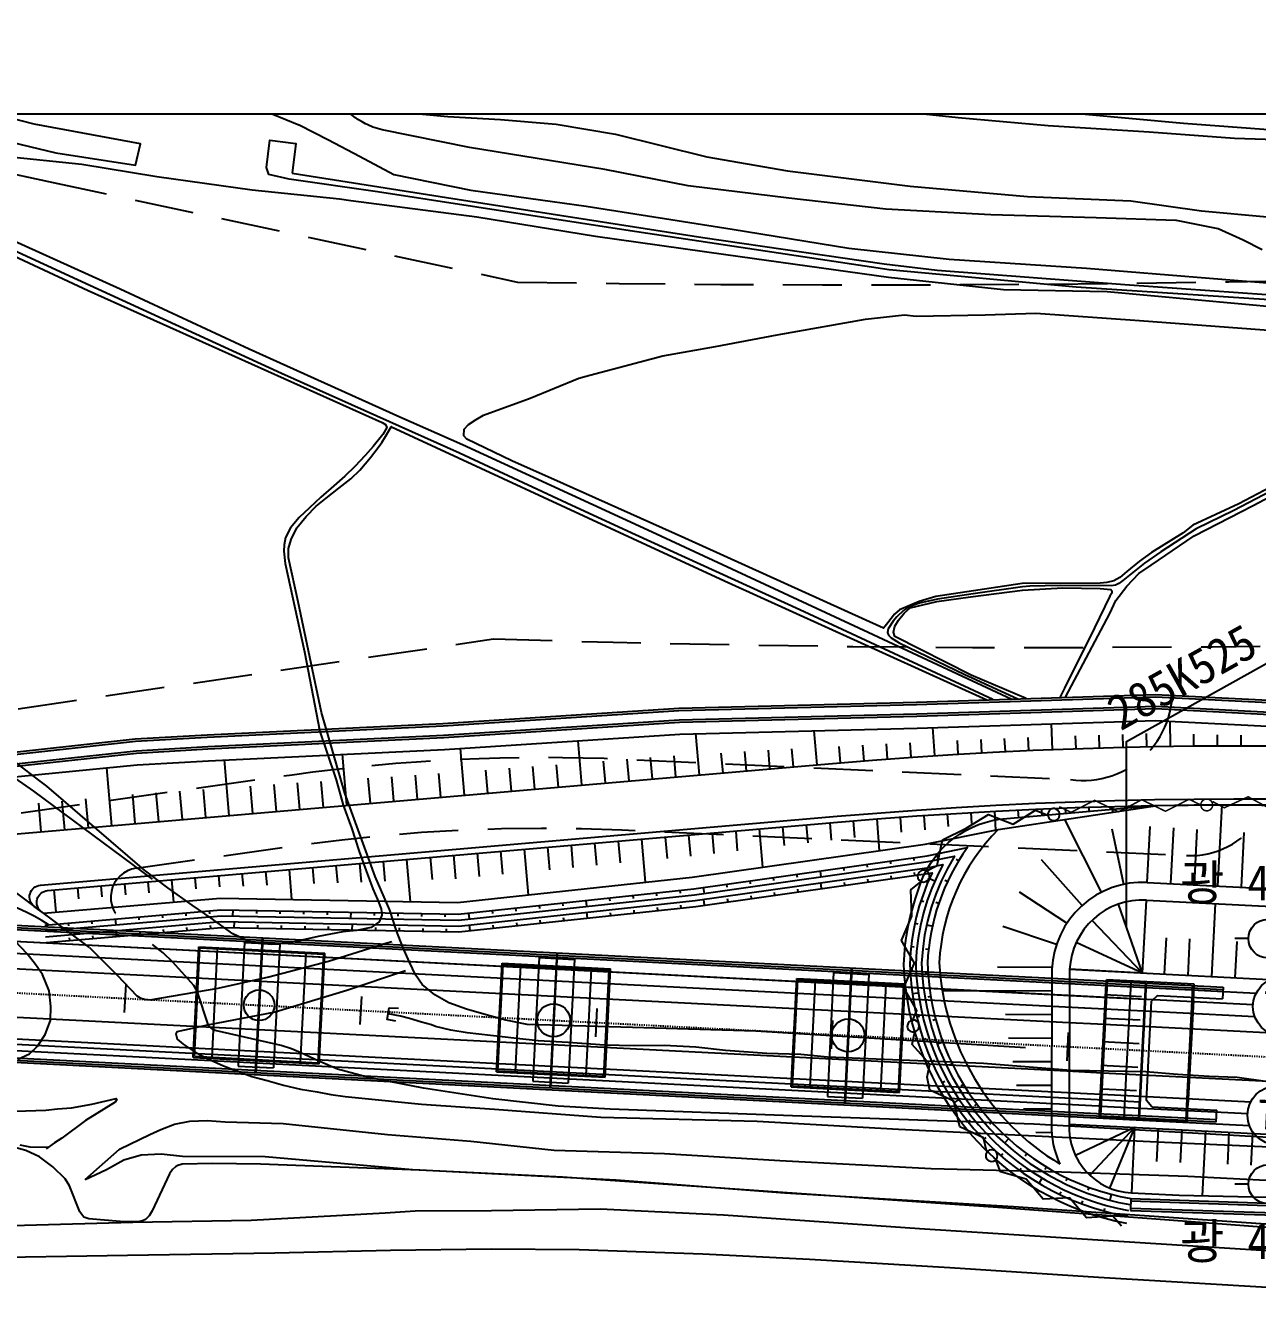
# Model space of a CAD drawing. Header units: millimetres. Extents: x 8678 to 9474, y 1103 to 1809.
# Drawn here: x 9045.7 to 9150.2, y 1453 to 1561.1 of the extents above; entities that cross this region are included whole.
import ezdxf
from ezdxf.enums import TextEntityAlignment as Align
from ezdxf.xclip import XClip

# ---------------------------------------------------------------- set-up
doc = ezdxf.new("R2010")
doc.units = ezdxf.units.MM
doc.header["$LTSCALE"] = 10
doc.header["$MEASUREMENT"] = 0
doc.header["$XCLIPFRAME"] = 2
doc.linetypes.add('CENTER', pattern=[2, 1.25, -0.25, 0.25, -0.25])
doc.linetypes.add('DASHED', pattern=[0.75, 0.5, -0.25])
for name, color, linetype in [('TN-CABL', 4, 'Continuous'), ('TN-MANH', 4, 'Continuous'), ('TN-TEXT', 3, 'Continuous'), ('TZ-BASE', 253, 'Continuous'), ('TZ-CABL', 4, 'Continuous'), ('TZ-SYMB', 1, 'Continuous')]:
    doc.layers.add(name, color=color, linetype=linetype)
doc.layers.add('TX-PAPR', color=2, linetype='Continuous', plot=False)
doc.styles.add('GR', font='GulimChe.ttf')
doc.styles.get("Standard").update_dxf_attribs({"font": 'GulimChe.ttf'})
doc.styles.add('SYMBTEXT', font='GulimChe.ttf')
doc.linetypes.add('ZIGZAG', pattern='A,0.0001,-0.2,[131,ltypeshp.shx,S=0.2,R=0,X=-0.2,Y=0],-0.4,[131,ltypeshp.shx,S=0.2,R=180,X=0.2,Y=0],-0.2', length=0.8001)

# ---------------------------------------------------------------- blocks, each defined once
blk = doc.blocks.new('smd')
at = {"color": 0, "lineweight": -3, "ltscale": 5, "const_width": 0.13}
blk.add_lwpolyline([(0.5, 0, 1), (-0.5, 0, 1)], format="xyb", close=True, dxfattribs=at)
blk.add_lwpolyline([(12.5, 0), (11.5, 0.5), (9.5, -0.5), (7.5, 0.5), (5.5, -0.5), (3.5, 0.5), (1.5, -0.5), (0.5, 0)], dxfattribs=at)
blk = doc.blocks.new('JD-SHSSDFHSH4')
at = {"layer": 'TZ-BASE', "linetype": 'DASHED'}
for p, q in [((273.64, 73.48), (293.16, 69.29)), ((293.16, 69.29), (332.91, 60.77)), ((290.59, 24.61), (330.86, 30.53))]:
    blk.add_line(p, q, dxfattribs=at)
at = {"layer": 'TZ-BASE'}
for p, q in [((358.3, 19.87), (358.05, 22.75)), ((368.27, 20.64), (368.11, 23.02)), ((378.25, 21.16), (378.17, 23.34)), ((388.25, 21.43), (388.22, 23.56)), ((338.37, 18.15), (338.05, 21.9)), ((348.33, 19.01), (348.03, 22.5)), ((364.28, 20.36), (364.18, 21.63)), ((366.27, 20.5), (366.19, 21.73)), ((370.26, 20.76), (370.19, 21.92)), ((372.26, 20.88), (372.2, 22.01)), ((374.26, 20.98), (374.2, 22.1)), ((376.25, 21.07), (376.2, 22.17)), ((380.25, 21.23), (380.21, 22.32)), ((382.25, 21.3), (382.22, 22.38)), ((384.25, 21.35), (384.22, 22.44)), ((386.25, 21.4), (386.23, 22.5)), ((390.25, 21.46), (390.24, 22.46)), ((392.25, 21.47), (392.24, 22.41)), ((394.25, 21.48), (394.25, 22.36)), ((318.44, 16.43), (318.07, 20.75)), ((328.41, 17.29), (328.07, 21.25)), ((346.34, 18.84), (346.19, 20.63)), ((350.33, 19.18), (350.18, 20.86)), ((352.32, 19.35), (352.18, 20.98)), ((354.31, 19.52), (354.18, 21.09)), ((356.3, 19.7), (356.17, 21.2)), ((360.29, 20.04), (360.17, 21.42)), ((362.28, 20.2), (362.18, 21.53)), ((298.52, 14.7), (298.1, 19.6)), ((308.48, 15.56), (308.07, 20.28)), ((332.39, 17.63), (332.23, 19.57)), ((334.39, 17.8), (334.22, 19.72)), ((336.38, 17.97), (336.21, 19.87)), ((340.36, 18.32), (340.2, 20.17)), ((342.36, 18.49), (342.2, 20.33)), ((344.35, 18.66), (344.19, 20.48)), ((316.45, 16.25), (316.26, 18.45)), ((320.44, 16.6), (320.25, 18.72)), ((322.43, 16.77), (322.25, 18.85)), ((324.42, 16.94), (324.25, 18.99)), ((326.41, 17.11), (326.24, 19.12)), ((330.4, 17.46), (330.23, 19.42)), ((300.51, 14.88), (300.3, 17.33)), ((302.5, 15.05), (302.29, 17.49)), ((304.5, 15.22), (304.29, 17.64)), ((306.49, 15.39), (306.28, 17.78)), ((310.47, 15.74), (310.27, 18.05)), ((312.47, 15.91), (312.27, 18.19)), ((314.46, 16.08), (314.27, 18.32)), ((292.54, 14.19), (292.33, 16.6)), ((294.53, 14.36), (294.32, 16.78)), ((296.53, 14.53), (296.32, 16.97)), ((381.33, 16.27), (381.34, 15.9)), ((383.33, 16.33), (383.34, 15.84)), ((385.32, 16.38), (385.33, 16.26)), ((392.28, 9.59), (392.63, 16.47)), ((363.36, 15.27), (363.56, 12.58)), ((365.35, 15.42), (365.44, 14.14)), ((367.34, 15.56), (367.43, 14.36)), ((369.34, 15.7), (369.41, 14.62)), ((371.34, 15.82), (371.39, 14.88)), ((373.33, 15.93), (373.42, 14.33)), ((375.33, 16.03), (375.36, 15.33)), ((377.33, 16.12), (377.35, 15.53)), ((382.42, 9.07), (379.3, 15.23)), ((379.33, 16.2), (379.35, 15.72)), ((349.41, 14.08), (349.56, 12.35)), ((351.4, 14.25), (351.54, 12.58)), ((353.39, 14.43), (353.67, 11.18)), ((355.38, 14.6), (355.52, 13.03)), ((357.38, 14.77), (357.51, 13.26)), ((359.37, 14.94), (359.49, 13.48)), ((361.36, 15.11), (361.48, 13.71)), ((384.3, 9.73), (383.31, 14.42)), ((386.29, 9.89), (386.53, 14.63)), ((388.28, 9.79), (388.53, 14.53)), ((390.28, 9.69), (390.52, 14.39)), ((394.28, 9.48), (394.51, 14.11)), ((337.45, 13.05), (337.61, 11.16)), ((339.44, 13.22), (339.6, 11.35)), ((341.44, 13.39), (341.6, 11.54)), ((343.43, 13.57), (343.74, 9.91)), ((345.42, 13.74), (345.58, 11.93)), ((347.41, 13.91), (347.57, 12.12)), ((325.5, 12.02), (325.66, 10.13)), ((327.49, 12.19), (327.66, 10.19)), ((329.48, 12.36), (329.65, 10.39)), ((331.47, 12.53), (331.64, 10.58)), ((333.47, 12.7), (333.8, 8.84)), ((335.46, 12.88), (335.62, 10.97)), ((366.47, 11.99), (366.5, 11.74)), ((368.44, 12.31), (368.54, 11.82)), ((313.54, 10.98), (313.76, 8.46)), ((315.53, 11.15), (315.65, 9.79)), ((317.52, 11.33), (317.65, 9.86)), ((319.52, 11.5), (319.65, 9.92)), ((321.51, 11.67), (321.66, 9.99)), ((323.5, 11.84), (323.81, 8.27)), ((358.55, 10.86), (358.62, 10.37)), ((360.53, 11.14), (360.56, 10.9)), ((362.51, 11.42), (362.54, 11.18)), ((364.49, 11.71), (364.52, 11.46)), ((370.3, 11.72), (370.09, 11.85)), ((380.77, 7.95), (377.33, 11.8)), ((299.59, 9.78), (299.67, 8.83)), ((301.58, 9.95), (301.67, 9)), ((303.58, 10.12), (303.74, 8.23)), ((305.57, 10.29), (305.65, 9.35)), ((307.56, 10.47), (307.64, 9.52)), ((309.55, 10.64), (309.65, 9.59)), ((311.55, 10.81), (311.65, 9.65)), ((350.63, 9.74), (350.66, 9.49)), ((352.61, 10.02), (352.64, 9.77)), ((354.59, 10.3), (354.62, 10.05)), ((356.57, 10.58), (356.6, 10.33)), ((358.68, 9.37), (358.61, 9.86)), ((360.66, 9.65), (360.62, 9.89)), ((362.64, 9.93), (362.6, 10.18)), ((364.62, 10.21), (364.58, 10.46)), ((366.6, 10.49), (366.56, 10.74)), ((367.83, 10.23), (368.29, 10.02)), ((369.36, 9.96), (369.13, 10.06)), ((293.61, 9.26), (293.78, 7.37)), ((295.61, 9.43), (295.69, 8.49)), ((297.6, 9.61), (297.68, 8.66)), ((342.68, 8.79), (342.71, 8.54)), ((344.67, 9), (344.7, 8.76)), ((346.66, 9.22), (346.69, 8.97)), ((348.64, 9.46), (348.72, 8.96)), ((352.73, 8.52), (352.7, 8.77)), ((354.71, 8.8), (354.68, 9.05)), ((356.7, 9.09), (356.66, 9.33)), ((379.47, 6.44), (375.47, 9.06)), ((332.74, 7.72), (332.77, 7.47)), ((334.73, 7.93), (334.76, 7.69)), ((336.72, 8.15), (336.74, 7.9)), ((338.71, 8.36), (338.76, 7.87)), ((340.69, 8.58), (340.72, 8.33)), ((344.8, 7.51), (344.77, 7.76)), ((346.79, 7.72), (346.76, 7.97)), ((348.77, 7.96), (348.7, 8.46)), ((350.75, 8.24), (350.72, 8.49)), ((367.11, 8.36), (367.35, 8.28)), ((368.61, 8.1), (368.37, 8.18)), ((385.89, 2.21), (383.85, 8.06)), ((385.89, 2.21), (386.21, 8.39)), ((391.75, 1.91), (392.06, 8.09)), ((296.81, 6.63), (296.83, 6.38)), ((298.81, 6.8), (298.85, 6.3)), ((300.8, 6.97), (300.82, 6.72)), ((302.79, 7.14), (302.81, 6.89)), ((304.78, 7.32), (304.8, 7.07)), ((306.78, 7.49), (306.8, 7.24)), ((308.77, 7.55), (308.76, 7.05)), ((308.9, 6.05), (308.91, 6.55)), ((310.77, 7.52), (310.77, 7.27)), ((312.77, 7.48), (312.77, 7.23)), ((314.77, 7.44), (314.77, 7.19)), ((316.77, 7.4), (316.77, 7.15)), ((318.77, 7.37), (318.76, 6.87)), ((320.77, 7.33), (320.76, 7.08)), ((322.77, 7.29), (322.76, 7.04)), ((324.77, 7.25), (324.76, 7)), ((326.77, 7.22), (326.76, 6.97)), ((328.76, 7.29), (328.82, 6.8)), ((330.75, 7.51), (330.78, 7.26)), ((334.86, 6.44), (334.83, 6.69)), ((336.85, 6.65), (336.82, 6.9)), ((338.83, 6.87), (338.78, 7.36)), ((340.82, 7.08), (340.8, 7.33)), ((342.81, 7.3), (342.79, 7.54)), ((385.89, 2.21), (381.61, 6.68)), ((294.82, 6.45), (294.84, 6.21)), ((298.93, 5.3), (298.89, 5.8)), ((300.93, 5.48), (300.91, 5.73)), ((302.92, 5.65), (302.9, 5.9)), ((304.91, 5.82), (304.89, 6.07)), ((306.9, 5.99), (306.88, 6.24)), ((310.9, 6.01), (310.91, 6.26)), ((312.9, 5.98), (312.9, 6.23)), ((314.9, 5.94), (314.9, 6.19)), ((316.9, 5.9), (316.9, 6.15)), ((318.9, 5.86), (318.91, 6.36)), ((320.9, 5.83), (320.9, 6.08)), ((322.9, 5.79), (322.9, 6.04)), ((324.9, 5.75), (324.9, 6)), ((326.9, 5.71), (326.9, 5.96)), ((328.89, 5.8), (328.84, 6.29)), ((330.88, 6.01), (330.85, 6.26)), ((332.87, 6.23), (332.84, 6.47)), ((366.59, 6.43), (366.84, 6.38)), ((368.07, 6.18), (367.58, 6.28)), ((378.6, 4.64), (374.06, 6.15)), ((294.95, 4.96), (294.93, 5.21)), ((296.94, 5.13), (296.92, 5.38)), ((305.42, -4.93), (305.9, 4.45)), ((305.52, -4.84), (305.99, 4.35)), ((305.9, 4.45), (316.58, 3.91)), ((305.99, 4.35), (316.48, 3.81)), ((309.77, 4.81), (309.23, -5.68)), ((309.77, 4.81), (312.77, 4.65)), ((311.27, 5.2), (310.68, -6.22)), ((311.32, 5.2), (310.73, -6.23)), ((312.77, 4.65), (312.23, -5.83)), ((366.27, 4.46), (366.52, 4.43)), ((385.89, 2.21), (380.27, 4.79)), ((387.75, 2.12), (387.91, 5.21)), ((389.75, 2.01), (389.91, 5.11)), ((393.74, 1.81), (393.9, 4.9)), ((307.02, -4.92), (307.49, 4.27)), ((314.51, -5.3), (314.98, 3.89)), ((316.01, -5.38), (316.48, 3.81)), ((316.1, -5.48), (316.58, 3.91)), ((334.74, 3.53), (334.2, -6.96)), ((334.74, 3.53), (337.73, 3.37)), ((336.23, 3.92), (335.65, -7.5)), ((336.28, 3.92), (335.7, -7.51)), ((337.73, 3.37), (337.2, -7.11)), ((367.75, 4.2), (367.5, 4.23)), ((331.14, -6.15), (331.61, 3.04)), ((331.24, -6.06), (331.7, 2.93)), ((331.61, 3.04), (340.8, 2.57)), ((331.7, 2.93), (340.69, 2.47)), ((332.74, -6.13), (333.2, 2.86)), ((338.73, -6.44), (339.19, 2.55)), ((340.23, -6.52), (340.69, 2.47)), ((340.33, -6.62), (340.8, 2.57)), ((359.7, 2.25), (359.17, -8.24)), ((359.7, 2.25), (362.7, 2.1)), ((361.2, 2.64), (360.62, -8.78)), ((361.25, 2.64), (360.67, -8.78)), ((366.18, 2.46), (366.43, 2.48)), ((367.7, 2.21), (367.45, 2.19)), ((378.22, 2.68), (373.58, 2.7)), ((385.89, 2.21), (379.71, 2.53)), ((299.6, -1.13), (299.73, 1.27)), ((356.11, -7.43), (356.58, 1.76)), ((356.21, -7.33), (356.67, 1.65)), ((356.58, 1.76), (365.76, 1.29)), ((356.67, 1.65), (365.66, 1.19)), ((357.71, -7.41), (358.17, 1.58)), ((362.7, 2.1), (362.16, -8.39)), ((363.7, -7.72), (364.16, 1.27)), ((365.2, -7.79), (365.66, 1.19)), ((365.29, -7.9), (365.76, 1.29)), ((382.23, -9.99), (382.83, 1.64)), ((382.25, -9.62), (382.81, 1.27)), ((382.34, -9.89), (382.92, 1.53)), ((382.36, -9.52), (382.9, 1.16)), ((390.27, 1.26), (382.83, 1.64)), ((384.34, -10), (384.92, 1.43)), ((385.58, -10.06), (386.17, 1.37)), ((385.63, -10.06), (386.22, 1.36)), ((386.21, 1.16), (392.7, 0.83)), ((386.22, 1.36), (392.71, 1.03)), ((390.1, -0.11), (390.16, 1.16)), ((390.2, -0.11), (390.27, 1.26)), ((319.58, -2.15), (319.7, 0.24)), ((366.38, 0.47), (366.87, 0.55)), ((367.93, 0.22), (367.69, 0.18)), ((378.21, 0.68), (368.87, 0.71)), ((385.79, 0.21), (382.7, 0.37)), ((387.17, 0.31), (386.64, -0.16)), ((387.17, 0.31), (392.66, 0.03)), ((392.71, 1.03), (392.66, 0.03)), ((339.55, -3.18), (339.67, -0.78)), ((386.21, -8.59), (386.64, -0.16)), ((389.64, -9), (390.1, -0.11)), ((390.2, -0.11), (389.74, -9)), ((359.52, -4.2), (359.65, -1.8)), ((366.75, -1.49), (367, -1.43)), ((368.36, -1.73), (368.12, -1.8)), ((378.21, -1.32), (374.26, -1.31)), ((385.69, -1.78), (382.6, -1.63)), ((379.5, -5.22), (379.62, -2.83)), ((367.3, -3.41), (367.54, -3.33)), ((368.97, -3.64), (368.5, -3.81)), ((378.2, -3.32), (374.52, -3.31)), ((385.59, -3.78), (382.5, -3.62)), ((305.42, -4.93), (316.1, -5.48)), ((305.52, -4.84), (316.01, -5.38)), ((368.02, -5.28), (368.25, -5.18)), ((378.2, -5.32), (374.89, -5.31)), ((309.23, -5.68), (312.23, -5.83)), ((331.14, -6.15), (340.33, -6.62)), ((331.24, -6.06), (340.23, -6.52)), ((369.75, -5.47), (369.53, -5.58)), ((385.49, -5.78), (382.39, -5.62)), ((334.2, -6.96), (337.2, -7.11)), ((356.11, -7.43), (365.29, -7.9)), ((356.21, -7.33), (365.2, -7.79)), ((368.9, -7.07), (369.12, -6.95)), ((370.71, -7.23), (370.5, -7.36)), ((378.19, -7.32), (375.2, -7.31)), ((359.17, -8.24), (362.16, -8.39)), ((369.93, -8.78), (370.35, -8.51)), ((385.38, -7.78), (382.5, -7.63)), ((386.68, -9.11), (386.21, -8.59)), ((371.84, -8.88), (371.64, -9.03)), ((378.18, -9.32), (375.81, -9.31)), ((386.68, -9.11), (392.18, -9.4)), ((389.58, -10.26), (389.64, -9)), ((389.67, -10.37), (389.74, -9)), ((392.13, -10.39), (392.18, -9.4)), ((371.12, -10.4), (371.31, -10.24)), ((373.11, -10.42), (372.93, -10.59)), ((389.67, -10.37), (382.23, -9.99)), ((382.34, -9.89), (385.63, -10.06)), ((385.63, -10.06), (392.13, -10.39)), ((385.64, -9.86), (392.14, -10.19)), ((372.44, -11.89), (372.62, -11.72)), ((374.53, -11.83), (374.19, -12.2)), ((378.18, -11.32), (376.84, -11.31)), ((385.22, -10.87), (380.21, -13.25)), ((385.22, -10.87), (381.42, -14.91)), ((385.22, -10.87), (383.1, -16)), ((385.22, -10.87), (384.94, -16.41)), ((387.22, -10.97), (387.08, -13.75)), ((389.22, -11.08), (389.08, -13.85)), ((391.22, -11.18), (390.94, -16.66)), ((393.21, -11.28), (393.08, -13.99)), ((395.21, -11.38), (395.07, -14.06)), ((373.89, -13.27), (374.05, -13.08)), ((376.08, -13.1), (375.93, -13.3)), ((375.46, -14.51), (375.6, -14.31)), ((377.73, -14.21), (377.61, -14.43)), ((377.13, -15.61), (377.38, -15.18)), ((379.49, -15.16), (379.39, -15.39)), ((381.34, -15.94), (381.25, -16.18)), ((378.89, -16.55), (379, -16.33)), ((380.73, -17.33), (380.82, -17.1)), ((383.24, -16.54), (383.12, -17.02)), ((382.63, -17.95), (382.7, -17.71)), ((384.58, -18.39), (384.63, -18.15))]:
    blk.add_line(p, q, dxfattribs=at)
at = {"layer": 'TZ-BASE', "linetype": 'Continuous'}
blk.add_line((384.9, -16.9), (384.87, -17.9), dxfattribs=at)
at = {"layer": 'TZ-BASE', "elevation": 35, "flags": 128}
blk.add_lwpolyline([(290.23, 71.35), (295.99, 70.75), (302.34, 69.72), (310.43, 68.57), (317.83, 67.81), (318.77, 67.67), (329.46, 66.29), (339.51, 64.65), (350.57, 63.09), (364.36, 61.18), (374.11, 60.15), (374.11, 60.15), (374.11, 60.15), (382.9, 59.96), (397.69, 58.62), (397.71, 58.63), (409.72, 58.23), (409.72, 58.23), (421.88, 58.11), (435.75, 58.38), (435.77, 58.37), (444.36, 59.13)], dxfattribs=at)
at = {"layer": 'TZ-BASE'}
for points, elevation in [([(301.97, 10.17), (291.9, 17.63), (275.36, 29.13), (264.78, 36.5), (249.23, 48.3), (242.18, 53.75), (235.45, 59.12), (210.34, 78.9), (196.52, 90.02), (195.17, 91.17)], 35), ([(450.52, 73.61), (449.98, 73.59), (429.58, 73.36), (413.8, 73.18), (403.9, 73.29), (398.83, 73.5), (389.36, 74.19), (378.7, 75.19), (369.59, 76.22), (363.56, 76.83), (362.12, 76.93), (351.94, 77.26), (345.17, 78.12), (332.11, 80.84)], 38), ([(399.91, 44.68), (393.63, 41.4), (390.44, 39.86), (387.45, 37.9), (386.06, 36.94), (384.21, 35.49), (383.88, 35.22), (383.6, 35.09), (383.27, 35.03), (378.94, 35.06), (376.34, 35), (375.72, 34.93), (371.52, 34.36), (368.5, 33.91), (366.99, 33.56), (366.33, 33.34), (366.06, 33.22), (365.62, 32.93), (365.05, 32.41), (364.74, 32.02), (364.33, 31.38), (364.26, 31.08), (364.35, 30.84), (364.58, 30.61), (365.26, 30.19), (370.82, 27.51), (371.45, 27.23), (375.31, 25.45)], 35), ([(417.12, -13.09), (415.77, -12.95), (407.06, -12.31), (376.67, -10.59), (356.22, -9.88), (340.76, -9.33), (336.36, -9.06), (330.82, -8.44), (324.93, -7.54), (320.29, -6.64), (317.65, -5.93), (316.01, -5.21), (314.54, -4.55), (313.76, -4.2), (312.88, -3.92), (307.29, -2.66), (306.93, -2.45), (306.71, -2.23), (305.74, 0.68), (305.48, 1.17), (303.7, 3.15), (302.86, 3.93), (301.96, 4.64)], 38), ([(299.22, -18.84), (296.57, -18.62), (296.16, -18.46), (295.8, -18.02), (294.94, -15.82), (294.57, -15.23), (293.51, -14.21), (292.4, -13.37), (291.23, -12.83), (290.31, -12.56), (287.21, -12.19), (273.68, -11.21), (260.98, -10.51), (237.78, -9.28), (181.24, -5.99), (169.7, -5.74), (146.12, -5.28), (126.03, -4.34), (113.24, -3.85)], 40), ([(428.51, -21.14), (423.26, -20.89), (404.13, -19.59), (374.96, -17.6), (355.58, -16.44), (341.28, -15.33), (324.62, -14.5), (311.12, -13.97), (307.05, -13.91), (304.49, -13.99), (304.11, -14.1), (303.91, -14.2), (303.65, -14.43), (303.4, -14.79), (301.95, -17.94), (301.69, -18.37), (301.38, -18.66), (301.12, -18.79), (300.73, -18.86), (299.22, -18.84)], 40)]:
    blk.add_lwpolyline(points, dxfattribs=dict(at, elevation=elevation))
for points in [[(287.93, 20.69), (300.5, 22.05), (306.6, 22.41), (326.59, 23.36), (346.57, 24.66), (366.73, 25.17), (387, 25.83), (401.07, 25.1), (420.96, 23.71), (440.82, 22.86), (460.66, 21.87), (480.44, 20.72), (500.19, 19.74), (519.95, 18.51), (526.86, 17.9), (538.22, 9.5), (543.33, 2.58)], [(287.94, 20.49), (300.52, 21.85), (306.61, 22.21), (326.6, 23.16), (346.58, 24.46), (366.74, 24.97), (387, 25.63), (401.06, 24.9), (420.95, 23.51), (440.81, 22.66), (460.65, 21.67), (480.43, 20.52), (500.18, 19.55), (519.94, 18.31), (526.78, 17.71), (538.08, 9.35), (543.16, 2.48)], [(288.01, 19.7), (300.58, 21.05), (306.66, 21.41), (326.64, 22.36), (346.62, 23.66), (366.76, 24.17), (386.99, 24.82), (401.01, 24.1), (420.9, 22.71), (440.77, 21.86), (460.61, 20.87), (480.39, 19.72), (500.14, 18.75), (519.88, 17.52), (526.49, 16.93), (537.5, 8.78), (542.47, 2.07)], [(288.03, 19.5), (300.6, 20.85), (306.67, 21.21), (326.66, 22.16), (346.63, 23.46), (366.77, 23.97), (386.99, 24.62), (401, 23.9), (420.89, 22.51), (440.76, 21.66), (460.59, 20.67), (480.38, 19.52), (500.13, 18.55), (519.86, 17.32), (526.42, 16.74), (537.36, 8.64), (542.29, 1.96)], [(292.74, 7.28), (307.73, 8.57), (327.83, 8.2), (347.72, 10.34), (367.46, 13.14), (373.65, 14.38), (387.15, 16.41)], [(386.29, 9.89), (400.25, 9.18), (420.2, 8.19), (440.13, 7.26), (460.05, 6.43), (479.95, 5.71), (499.84, 5.16), (519.71, 4.79), (527.98, 4.73)], [(286.79, 2.78), (379.66, -1.98), (379.66, -1.98), (382.07, -2.1), (399.64, -3), (419.61, -3.99), (439.59, -4.92), (459.58, -5.76), (479.56, -6.47), (499.55, -7.03), (519.55, -7.4), (539.55, -7.54), (559.55, -7.44), (579.55, -7.05), (590.1, -6.72), (599.53, -6.35), (619.51, -5.32), (639.46, -3.95), (659.39, -2.25), (679.28, -0.22), (698.78, 2.1)], [(286.59, -1.32), (379.46, -6.07), (379.46, -6.07), (382.49, -6.23), (399.43, -7.09), (419.4, -8.08), (439.38, -9.02), (459.36, -9.86), (479.35, -10.58), (499.34, -11.14), (519.34, -11.52), (539.34, -11.68), (559.34, -11.59), (579.34, -11.22), (590.53, -10.88), (599.32, -10.53), (619.3, -9.52), (639.25, -8.17), (659.18, -6.5), (679.08, -4.49), (698.94, -2.15), (699.31, -2.1)], [(384.9, -16.9), (398.91, -17.36), (418.94, -18.22), (438.98, -19.15), (458.98, -20.5), (479.05, -21.19), (499.17, -21.76), (519.27, -23.16), (539.41, -22.98), (559.63, -21.99), (573.5, -24.67)], [(384.9, -17.1), (398.9, -17.56), (418.93, -18.42), (438.97, -19.35), (458.97, -20.7), (479.05, -21.39), (499.16, -21.96), (519.27, -23.36), (539.42, -23.18), (559.62, -22.19), (573.91, -24.95)], [(384.94, -16.42), (388.98, -16.62), (388.98, -16.62), (398.94, -16.83), (418.94, -17.83), (438.96, -18.77), (459.01, -19.57), (479.08, -20.29), (499.17, -20.86), (519.28, -21.93), (539.43, -21.31), (559.59, -21.32)], [(384.87, -17.9), (398.87, -18.36), (418.9, -19.22), (438.93, -20.14), (458.93, -21.5), (479.02, -22.19), (499.12, -22.76), (519.24, -24.16), (539.44, -23.98), (559.56, -23), (573.52, -25.69)], [(384.88, -17.7), (398.88, -18.16), (418.9, -19.02), (438.94, -19.95), (458.94, -21.3), (479.03, -21.99), (499.13, -22.56), (519.25, -23.96), (539.43, -23.78), (559.58, -22.8), (573.92, -25.56)], [(286, -21.92), (299.85, -21.68), (312.34, -21.48), (322.14, -21.27), (330.71, -21.16), (338.14, -21.22), (348.63, -21.58), (357.67, -22.02), (369.55, -22.74), (382.16, -23.55), (395.02, -24.33), (408.28, -25.1), (421.88, -25.92), (436.17, -26.83), (438.07, -26.98), (448.61, -27.49), (461.94, -28.27), (475.48, -29.15), (489.11, -29.89), (504.27, -30.77), (519.2, -31.79), (535.69, -32.74)]]:
    blk.add_lwpolyline(points, dxfattribs=at)
at = {"layer": 'TZ-BASE', "linetype": 'Continuous'}
blk.add_lwpolyline([(282.86, 15.17), (286.79, 18.49), (300.68, 19.85), (306.72, 20.21), (326.71, 21.16), (346.67, 22.46), (366.79, 22.97), (386.98, 23.62), (400.94, 22.9), (420.84, 21.51), (440.71, 20.67), (460.54, 19.67), (480.32, 18.52), (500.07, 17.55), (519.79, 16.32), (526.09, 15.76), (537.36, 8.64)], dxfattribs=at)
at = {"layer": 'TZ-BASE'}
for points in [[(282.86, 15.17, 0.179242), (287.88, 13.78), (359.61, 19.98, -0.033862), (414.06, 20.99), (526.12, 15.47), (537.36, 8.64)], [(292.56, 7.41, -0.690009), (293.07, 9.21), (360.04, 15, -0.033862), (413.81, 16), (517.87, 10.87)], [(292.83, 6.28), (307.76, 7.57), (327.88, 7.2), (347.85, 9.35), (367.63, 12.15), (371.04, 12.84, 0.145309), (367.66, 3.04, 0.355503), (384.9, -16.9)], [(292.87, 5.78), (307.78, 7.07), (327.9, 6.7), (347.91, 8.85), (367.72, 11.66), (369.96, 12.11, 0.128864), (367.16, 3.05, 0.355746), (384.81, -17.4, 0.355746)], [(292.91, 5.29), (307.79, 6.57), (327.92, 6.2), (347.97, 8.35), (367.8, 11.16), (368.97, 11.4, 0.116559), (366.66, 2.97, 0.353685), (384.69, -17.9, 0.353685)], [(292.96, 4.79), (307.81, 6.07), (327.94, 5.7), (348.03, 7.86), (367.89, 10.67), (368.05, 10.71, 0.103178), (366.16, 2.97, 0.353897), (384.6, -18.4)]]:
    blk.add_lwpolyline(points, format="xyb", dxfattribs=at)
at = {"layer": 'TZ-BASE', "linetype": 'DASHED', "flags": 128}
for points in [[(290.83, 15.8), (313.81, 19.02, -0.046234), (342.01, 20.34), (380.02, 18.61)], [(300.58, 11.11), (314.64, 13.08, -0.046234), (341.74, 14.35), (389.63, 12.17)]]:
    blk.add_lwpolyline(points, format="xyb", dxfattribs=at)
at = {"layer": 'TZ-BASE', "lineweight": -3, "ltscale": 5, "flags": 128}
blk.add_lwpolyline([(384.56, -19.01, -0.350658), (365.66, 2.94, -0.08163), (366.91, 9.3, -0.295958), (373.74, 15.24), (386.91, 16.41), (392.63, 16.47), (402.63, 16.39), (412.63, 16.05), (422.59, 15.56), (432.58, 15.07), (442.53, 14.58), (452.52, 14.09), (462.46, 13.6), (472.45, 13.11), (482.39, 12.62), (492.38, 12.13), (502.31, 11.64), (512.3, 11.15), (513.62, 11.08), (537.74, -2.48)], format="xyb", dxfattribs=at)
at = {"layer": 'TZ-BASE', "linetype": 'Continuous'}
blk.add_lwpolyline([(292.56, 7.41), (291.95, 7.86, -0.690009), (292.46, 9.66), (360, 15.5, -0.033862), (413.84, 16.5), (516.89, 11.42)], format="xyb", dxfattribs=at)
at = {"layer": 'TZ-BASE', "lineweight": -3, "ltscale": 5}
for points in [[(370.93, 14.49), (372.84, 15.66), (374.92, 14.84), (376.82, 16.01), (377.86, 15.6)], [(367.48, 10.83), (368.49, 11.32), (368.92, 13.51), (370.93, 14.49)], [(366.34, 7.03), (366.25, 9.27), (367.12, 9.97)], [(366.32, -1.98), (366.77, -0.95), (365.66, 0.99), (366.55, 3.04), (365.45, 4.98), (366.34, 7.03)], [(367.63, -6.62), (367.85, -5.52), (366.36, -3.85), (366.58, -2.76)], [(372.67, -12.83), (372.42, -11.74), (370.39, -10.82), (369.9, -8.63), (367.87, -7.71), (367.63, -6.62)], [(376.01, -15.26), (373.86, -14.63), (373.46, -13.59)], [(384.1, -19.23), (383.37, -18.38), (381.14, -18.52), (379.69, -16.82), (377.46, -16.96), (376.01, -15.26)]]:
    blk.add_lwpolyline(points, dxfattribs=at)
for points in [[(377.86, 15.6, 1), (378.86, 15.69, 1)], [(367.12, 9.97, 1), (367.53, 10.89, 1)], [(366.58, -2.76, 1), (366.32, -1.79, 1)], [(373.46, -13.59, 1), (372.73, -12.91, 1)]]:
    blk.add_lwpolyline(points, format="xyb", close=True, dxfattribs=at)
at = {"layer": 'TZ-BASE', "flags": 128}
for points in [[(-0.58, 5.69), (19.43, 7.55), (39.47, 9.08), (59.53, 10.27), (78.43, 11.08), (79.63, 11.13), (99.69, 11.66), (119.77, 11.89), (139.84, 11.85), (159.9, 11.58), (179.95, 11.1), (199.98, 10.46), (220, 9.67), (240.01, 8.78), (260, 7.81), (279.98, 6.8), (286.98, 6.44), (382.57, 1.55), (386.17, 1.37)], [(-0.56, 5.49), (19.45, 7.35), (39.48, 8.88), (59.54, 10.07), (78.44, 10.88), (79.63, 10.93), (99.69, 11.46), (119.77, 11.69), (139.84, 11.65), (159.89, 11.38), (179.94, 10.9), (199.97, 10.26), (219.99, 9.47), (240, 8.58), (259.99, 7.61), (279.97, 6.6), (286.97, 6.24), (382.56, 1.35), (386.16, 1.17)], [(-0.44, 4.33), (19.55, 6.19), (39.56, 7.71), (59.6, 8.9), (78.49, 9.71), (79.67, 9.76), (99.71, 10.29), (119.77, 10.52), (139.83, 10.48), (159.87, 10.21), (179.91, 9.74), (199.93, 9.09), (219.94, 8.3), (239.94, 7.41), (259.93, 6.44), (279.91, 5.43), (286.91, 5.08), (382.5, 0.18), (386.1, 0)], [(386.21, 8.39), (400.18, 7.68), (420.13, 6.69), (440.07, 5.76), (459.99, 4.93), (479.9, 4.22), (499.8, 3.66), (519.69, 3.29), (530.68, 3.21)], [(379.71, 2.53), (382.43, 2.39), (399.86, 1.5), (419.83, 0.51), (439.79, -0.42), (459.75, -1.26), (479.71, -1.97), (499.66, -2.53), (519.61, -2.9), (539.56, -3.04), (559.49, -2.94), (579.43, -2.55), (589.94, -2.23), (599.33, -1.86), (619.24, -0.83), (639.11, 0.54), (658.97, 2.23), (678.79, 4.25), (698.21, 6.57)], [(0.44, -4.33), (0.44, -4.33), (20.28, -2.48), (40.15, -0.97), (60.04, 0.21), (78.82, 1.02), (79.94, 1.06), (99.88, 1.59), (119.81, 1.82), (139.76, 1.78), (159.71, 1.51), (179.66, 1.04), (199.62, 0.39), (219.58, -0.39), (239.54, -1.28), (259.5, -2.24), (279.47, -3.25), (286.47, -3.61), (382.06, -8.51), (385.65, -8.69)], [(0.56, -5.49), (0.56, -5.49), (20.38, -3.65), (40.23, -2.14), (60.1, -0.96), (78.87, -0.15), (79.97, -0.11), (99.9, 0.42), (119.82, 0.65), (139.75, 0.61), (159.69, 0.34), (179.63, -0.13), (199.58, -0.77), (219.53, -1.56), (239.48, -2.45), (259.44, -3.41), (279.41, -4.42), (286.41, -4.78), (382, -9.68), (385.59, -9.86)], [(0.58, -5.69), (0.58, -5.69), (20.4, -3.85), (40.24, -2.34), (60.11, -1.16), (78.88, -0.35), (79.98, -0.31), (99.9, 0.22), (119.82, 0.45), (139.75, 0.41), (159.68, 0.14), (179.63, -0.33), (199.57, -0.97), (219.52, -1.76), (239.47, -2.65), (259.43, -3.61), (279.4, -4.62), (286.4, -4.98), (381.99, -9.88), (385.58, -10.06)], [(379.68, -10.59), (383.72, -10.8), (383.72, -10.8), (399.2, -11.58), (419.19, -12.58), (439.18, -13.51), (459.19, -14.36), (479.21, -15.08), (499.24, -15.64), (519.28, -16.02), (539.33, -16.18), (559.39, -16.09), (579.45, -15.72), (590.68, -15.37), (599.52, -15.03), (619.56, -14.01), (639.59, -12.66), (659.6, -10.98), (679.57, -8.96), (699.51, -6.61), (699.87, -6.56)]]:
    blk.add_lwpolyline(points, dxfattribs=at)
for points in [[(386.29, 9.89, 0.417159), (378.21, 2.53), (378.18, -10.59, 0.124874), (378.89, -13.97)], [(386.21, 8.39, 0.414248), (379.71, 2.53), (379.68, -10.59, 0.414181), (384.94, -16.42)]]:
    blk.add_lwpolyline(points, format="xyb", dxfattribs=at)
at = {"layer": 'TZ-BASE', "linetype": 'CENTER', "ltscale": 0.001, "flags": 128}
blk.add_lwpolyline([(0, 0), (19.91, 1.85), (39.86, 3.37), (59.82, 4.56), (78.65, 5.37), (79.8, 5.41), (99.79, 5.94), (119.79, 6.17), (139.79, 6.13), (159.79, 5.86), (179.79, 5.39), (199.78, 4.74), (219.76, 3.96), (239.74, 3.07), (259.72, 2.1), (279.69, 1.09), (286.69, 0.73), (382.28, -4.16), (399.53, -5.04), (419.51, -6.03), (439.49, -6.97), (459.47, -7.81), (479.46, -8.52), (499.45, -9.08), (519.45, -9.46), (539.44, -9.61), (559.44, -9.51), (579.44, -9.14), (590.32, -8.8), (599.43, -8.44), (619.4, -7.42), (639.36, -6.06), (659.28, -4.37), (679.18, -2.35), (699.04, 0)], dxfattribs=at)
at = {"layer": 'TZ-BASE'}
for points in [[(285.53, 73.68, 35.77), (293.77, 71.72, 35.44), (293.77, 71.72, 35.45), (293.77, 71.72, 35.45), (300.54, 70.67, 35.35), (300.94, 72.49, 35.43), (291.95, 74.14, 35.37), (285.73, 75.74, 35.51)], [(289.97, 77.93, 37.36), (294.62, 77.34, 37.64), (299.25, 77.1, 38.2), (303.88, 77.02, 38.38), (308.71, 76.24, 38.31), (309.03, 76.11, 38.31), (311.76, 75.17, 37.97), (314.38, 74.1, 37.45), (314.39, 74.09, 37.33), (314.39, 74.09, 37.35), (314.39, 74.09, 37.35), (316.9, 72.83, 36.67), (319.52, 71.43, 36.29), (322.42, 69.89, 36), (328.94, 68.56, 36.02), (338.73, 67.19, 35.96), (351.11, 65.26, 35.99), (360.98, 63.64, 36), (369.49, 62.7, 35.99), (381.13, 61.93, 36.01), (395.04, 60.81, 36.02), (404.46, 60.09, 36.05)], [(296.64, 4.37, 38.69), (295.07, 5.54, 38.7), (287.19, 11.4, 38.71), (278.85, 17.41, 38.56), (270.13, 24.1, 38.51), (259.01, 32.4, 38.52), (245.41, 42.65, 38.55), (234.27, 51.33, 38.51), (220.64, 61.91, 38.52), (207.95, 71.89, 38.52), (197.81, 80.05, 38.52), (188.33, 87.33, 38.52), (181.52, 92.75, 38.6)], [(258.34, 78.96, 35.24), (269.7, 73.77, 35.24), (286.97, 65.74, 35.32), (299.24, 60.19, 35.32), (310.15, 55.11, 35.32), (322.93, 49.35, 35.36), (328.25, 47, 35.37)], [(327.99, 46.28, 35.6), (312.9, 53.02, 35.61), (295.61, 60.96, 35.57), (275.03, 70.43, 35.46), (259.73, 77.41, 35.43), (257.87, 78.27, 35.42)], [(396.04, 63.5, 36.23), (394.42, 64.31, 36.19), (392.31, 65.27, 36.19), (388.76, 65.98, 36.23), (388.7, 65.97, 36.23), (381.97, 66.21, 36.23), (373.02, 66.47, 36.23), (373.02, 66.47, 36.23), (364.14, 66.94, 36.23), (355.91, 67.87, 36.2), (347.36, 68.91, 36.16), (340.3, 70.3, 36.07), (328.84, 72.17, 36.13), (321.44, 73.67, 36.18), (320.65, 73.89, 36.42), (320.22, 74.08, 36.42), (320.03, 74.18, 36.44), (319.73, 74.33, 36.53), (319.38, 74.54, 36.67), (319.17, 74.7, 36.74), (319.18, 74.69, 36.72), (319.18, 74.69, 36.72), (317.52, 75.94, 37.1), (315.58, 77.5, 37.84), (315.18, 78.05, 37.94), (315.19, 78.1, 38.03), (315.47, 77.91, 38.07), (316.68, 77.11, 38.12), (318.45, 76.34, 38.17), (322.8, 75.21, 38.31), (322.79, 75.2, 38.33), (327.01, 74.79, 38.47), (331.47, 74.54, 38.52), (336.18, 74.15, 38.59), (341.21, 73.3, 38.52), (348.96, 71.38, 38.49), (348.96, 71.38, 38.49), (355.78, 70.19, 38.53), (366.19, 68.9, 38.5), (376.15, 68.01, 38.29), (384.9, 67.66, 38.15), (390.89, 66.8, 38.07), (396.46, 66.29, 38.14)], [(450.33, 72.25, 38.4), (449.98, 72.25, 38.4), (442.44, 72.21, 38.38), (436.02, 72.12, 38.35), (427.7, 71.86, 38.35), (422.12, 71.95, 38.29), (415.12, 72.14, 38.22), (408.58, 72.45, 38.12), (401.51, 72.69, 38.09), (393.67, 72.93, 38.03), (386.44, 73.46, 38.16), (377.89, 74, 38.24), (370.25, 74.69, 38.27), (362.87, 75.47, 38.23), (353.92, 76.5, 38.28), (347.73, 77.32, 38.33)], [(276.8, 69.23, 34.94), (296.51, 60.04, 34.94), (321.44, 48.87, 34.94), (321.71, 48.7, 34.94), (321.84, 48.43, 34.94), (321.49, 47.86, 34.94), (320.67, 46.84, 34.94), (319.99, 46.08, 34.94), (319.11, 45.14, 34.94), (318.26, 44.32, 34.94), (317.34, 43.51, 34.94), (316.24, 42.53, 34.94), (315.28, 41.64, 34.94), (314.4, 40.81, 34.94), (313.66, 39.95, 34.94), (313.24, 39.13, 34.94), (313.12, 38.51, 34.94), (313.11, 37.96, 34.94), (313.21, 36.91, 34.94), (314.84, 29.42, 34.94), (316.16, 22.68, 34.94), (316.72, 21.01, 34.94), (317.53, 18.58, 34.94), (318.13, 16.45, 34.94), (318.84, 14.51, 34.94), (319.49, 12.51, 34.94), (320.08, 10.88, 34.94), (320.65, 9.36, 34.94), (321.05, 8.44, 34.94), (321.35, 7.66, 34.94), (321.42, 7.11, 34.94), (321.18, 6.56, 34.94), (320.5, 6.07, 34.94), (319.25, 5.82, 34.94), (318.09, 5.72, 34.94), (316, 5.31, 34.94), (313.86, 4.83, 34.94), (312.08, 4.62, 34.94), (310.43, 4.78, 34.94), (308.79, 5.55, 34.94), (306.94, 6.86, 34.94), (305.34, 7.96, 34.94), (303.26, 9.43, 34.94), (301.28, 10.92, 34.94), (293, 18.06, 34.94), (292.33, 18.56, 34.94), (289.39, 20.82, 34.94)], [(311.64, 70.47, 35.62), (311.92, 72.79, 36.6), (314.12, 72.51, 36.69), (313.82, 69.99, 35.57)], [(449.69, 59.49, 35.85), (429.13, 58.7, 35.78), (415.26, 58.33, 35.72), (400.06, 59.03, 35.67), (380.25, 60.32, 35.65), (364.42, 61.79, 35.71), (342.45, 65.11, 35.63), (321.03, 68.4, 35.69), (313.56, 69.49, 35.63), (311.82, 69.87, 35.58), (311.64, 70.47, 35.62)], [(313.82, 69.99, 35.57), (326.89, 67.94, 35.58), (348.61, 64.55, 35.65), (363.99, 62.3, 35.69), (368.48, 61.78, 35.71), (384.4, 60.55, 35.69), (401.2, 59.38, 35.69), (411.32, 58.89, 35.69), (425.93, 59.04, 35.71), (440.58, 59.65, 35.76), (449.94, 59.94, 35.85)], [(329.24, 49.02, 34.89), (329.26, 49.04, 34.89), (330.03, 49.48, 34.89), (333.97, 50.92, 34.89), (338.1, 52.63, 34.89), (339.04, 52.89, 34.89), (345.23, 54.52, 34.89), (349.69, 55.32, 34.89), (354.93, 56.29, 34.89), (362.4, 57.62, 34.89), (365.71, 57.98, 34.89), (366.71, 57.87, 34.89), (372.56, 57.98, 35.43)], [(372.56, 57.98, 35.43), (376.83, 58.13, 35.44), (385.62, 57.5, 35.54), (397.34, 56.63, 35.48), (407.53, 56.4, 35.57), (424.54, 55.89, 35.44), (424.54, 55.89, 35.44), (424.54, 55.89, 35.45), (433.91, 56.18, 35.72), (435.26, 55.57, 35.72), (436.28, 54.83, 35.72), (436.7, 54.46, 35.73), (436.97, 54.03, 35.73), (437.01, 53.33, 35.76), (436.7, 52.48, 35.76), (436.7, 52.48, 35.76), (436.7, 52.48, 35.74)], [(399.42, 44.79, 34.89), (394.04, 41.97, 34.89), (390.15, 40.18, 34.89), (389.32, 39.52, 34.89), (386.64, 37.86, 34.89), (385.63, 37.12, 34.89), (384.56, 36.23, 34.89), (383.95, 35.74, 34.89), (383.46, 35.46, 34.89), (382.87, 35.32, 34.89), (382.3, 35.25, 34.89), (375.68, 35.22, 34.89), (368.36, 34.12, 34.89), (366.96, 33.7, 34.89), (365.3, 33, 34.89), (364.87, 32.63, 34.89), (364.58, 32.26, 34.89), (364.29, 31.89, 34.89), (364.07, 31.61, 34.89), (363.94, 31.45, 34.89), (347.1, 39.06, 34.89), (336.81, 43.67, 34.89)], [(336.81, 43.67, 34.89), (332.42, 45.63, 34.89), (328.61, 47.44, 34.89), (328.37, 47.73, 34.89), (328.4, 48.3, 34.89), (328.75, 48.69, 34.89), (329.24, 49.02, 34.89)], [(375.96, -4.13, 35.01), (353.12, -2.72, 35.01), (342.66, -2.4, 35.01), (333.73, -2.14, 35.01), (331.92, -1.78, 35.01), (330.26, -1.32, 35.01), (328.59, -0.86, 35.01), (327.09, -0.3, 35.01), (325.91, 0.36, 35.01), (324.82, 1.25, 35.01), (324.25, 2.07, 35.01), (323.75, 3.15, 35.01), (323.2, 4.4, 35.01), (322.65, 5.78, 35.01), (322.09, 7.53, 35.01), (320.85, 10.4, 35.01), (318.26, 17.47, 35.01), (316.28, 24.29, 35.01), (314.32, 33.67, 35.01), (313.5, 37.41, 35.01), (313.5, 38.18, 35.01), (313.73, 38.96, 35.01), (314.19, 39.93, 35.01), (314.99, 40.91, 35.01), (315.85, 41.77, 35.01), (316.7, 42.45, 35.01), (317.77, 43.29, 35.01), (318.77, 44.08, 35.01), (319.55, 44.83, 35.01), (320.46, 45.91, 35.01), (321.11, 46.74, 35.01), (321.4, 47.16, 35.01), (321.71, 47.67, 35.01), (322.19, 48.49, 35.01), (322.23, 48.52, 35.01), (322.24, 48.51, 35.01), (344.59, 38.17, 35.01)], [(328.25, 47, 35.47), (339.3, 41.91, 35.47)], [(379.35, 25.58, 35.17), (383.12, 32.67, 35.17), (383.63, 33.79, 35.17), (384.55, 35.01, 35.17), (385.57, 36.06, 35.17), (386.62, 36.78, 35.17), (390.27, 39.25, 35.17), (395.27, 41.83, 35.17), (399.43, 44.05, 35.17), (400.19, 44.47, 35.17), (400.96, 44.76, 35.17), (401.77, 44.85, 35.17), (413.36, 47.21, 35.17)], [(342.91, 39.36, 35.47), (337.52, 41.83, 35.47), (327.99, 46.28, 35.47)], [(339.3, 41.91, 35.47), (344.32, 39.6, 35.47), (362.62, 31.09, 35.47), (374.82, 25.43, 35.47)], [(373.19, 25.38, 35.46), (356.84, 32.98, 35.47), (342.91, 39.36, 35.47)], [(344.59, 38.17, 35.01), (350.77, 35.31, 35.01), (372.69, 25.37, 35.01)], [(376.03, 25.47, 35.08), (371.35, 27.46, 35.08), (364.89, 30.74, 35.08), (364.77, 31.09, 35.08), (364.89, 31.61, 35.08), (365.21, 32.12, 35.08), (365.69, 32.7, 35.08), (366.18, 33.16, 35.08), (368.46, 33.71, 35.08), (371.31, 34.08, 35.08), (375.7, 34.67, 35.08), (379.13, 34.87, 35.08), (382.29, 34.79, 35.08), (383.2, 34.71, 35.08), (383.29, 34.6, 35.08), (383.29, 34.41, 35.08), (383.13, 34.16, 35.08), (381.81, 31.46, 35.08), (379.27, 26.36, 35.08)], [(379.27, 26.36, 35.08), (378.89, 25.56, 35.08)], [(290.56, -5.09, 38.09), (291.55, -4.64, 38.1), (292.23, -3.98, 38.16), (292.88, -2.98, 38.19), (293.31, -1.82, 38.21), (293.35, -0.61, 38.29), (293.22, 0.72, 38.33), (292.65, 2.08, 38.37), (292.04, 2.94, 38.41), (291.33, 3.84, 38.48), (290.34, 4.92, 38.51)], [(295.06, 5.65, 38.49), (295.06, 5.65, 38.49)], [(296.64, 4.37, 38.69), (298.98, 2.04, 38.56), (300.64, 0.29, 38.56), (300.91, 0.11, 38.56), (301.28, 0, 38.56), (301.76, -0.05, 38.56), (307.52, 0.94, 38.05), (311.82, 1.9, 36.91), (316.89, 3.22, 35.95), (321.83, 4.77, 35.32), (322.25, 4.89, 35.33)], [(323.4, 2.41, 35.37), (318.43, 0.73, 36.05), (312.36, -1.1, 37.04), (306.63, -2.19, 38.18), (304.04, -2.78, 38.81), (303.94, -2.95, 38.6), (304.06, -3.39, 38.64), (304.56, -3.81, 38.64), (305.5, -4.42, 38.64), (306.6, -5.04, 38.64), (307.98, -5.65, 38.64), (309.04, -6.05, 38.64), (310.38, -6.55, 38.47), (311.7, -6.88, 38.39), (313.06, -7.29, 38.4), (314.51, -7.62, 38.41), (315.92, -7.84, 38.41), (317.08, -8.07, 38.41), (318.31, -8.24, 38.41), (319.43, -8.35, 38.41), (324.77, -8.9, 38.36), (330.95, -9.31, 38.26), (339.98, -10.01, 38.28), (353.23, -10.35, 38.28), (365.19, -11.01, 38.27), (376.22, -11.54, 38.09), (387.11, -12.08, 38.09), (398.57, -12.6, 38.13)], [(322.59, -1.87, 35.04), (321.85, -1.71, 35.04), (322.04, -0.74, 35.04), (322.81, -0.77, 35.04)], [(396.3, -6.97, 35.35), (393.92, -6.65, 35.35), (391.53, -6.54, 35.36), (388.86, -6.37, 35.36), (386.18, -6.16, 35.36), (379.8, -6.04, 35.32), (372.4, -5.46, 35.28), (369.79, -5.35, 35.27), (367.54, -5.24, 35.26), (364, -5.1, 35.14), (361.28, -5.01, 35.16), (359.18, -4.91, 35.16), (356.91, -4.68, 35.13), (354.05, -4.6, 35.1), (350.54, -4.35, 35.11), (348.03, -4.08, 35.11), (345.34, -3.92, 35.11), (342.79, -3.95, 35.11), (340.29, -3.89, 35.11), (337.21, -3.68, 35.11), (334.65, -3.54, 35.11), (332.84, -3.33, 35.11), (330.62, -3.09, 35.07), (328.63, -2.86, 34.98), (327.25, -2.63, 35.01), (325.97, -2.32, 35.02), (325.61, -2.17, 35.02), (324.77, -1.96, 35.02), (323.74, -1.65, 35.02), (323, -1.45, 35.04), (321.94, -1.23, 35.04)], [(290.73, -12.34, 39.98), (291.57, -12.5, 39.98), (293.12, -12.55, 40.04)], [(229.41, -4.46, 37.24), (237.22, -4.73, 37.16), (244.94, -5.62, 37.57), (253.69, -6.62, 37.53), (262.94, -7.59, 37.72), (269.26, -8.18, 37.67), (274.37, -8.57, 38.13), (280.23, -9.02, 38.23), (281.32, -9.13, 38.2), (285.53, -9.23, 38.16), (289.54, -9.52, 38.19), (292.94, -9.4, 38.25), (293.91, -9.3, 38.31), (295.09, -9.22, 38.32), (296.82, -8.91, 38.38), (298.88, -8.42, 38.5), (298.89, -8.42, 38.5), (298.94, -8.5, 38.53), (298.79, -8.74, 38.56), (296.3, -10.28, 39.55), (294.28, -11.77, 39.74), (293.67, -12.17, 39.66), (292.96, -12.67, 39.67)], [(296.26, -15.29, 39.76), (299.18, -12.71, 39.41), (301.74, -11.48, 38.62), (302.68, -11.05, 38.5), (303.83, -10.58, 38.46), (305.13, -10.35, 38.47), (306.6, -10.28, 38.47), (308.13, -10.39, 38.46), (313.03, -10.53, 38.33), (321.9, -11.48, 38.23), (328.96, -12.02, 38.14), (336.02, -12.8, 38.15), (345.38, -13.09, 38.21), (355.14, -13.67, 38.21), (367.98, -14.35, 38.21), (379.01, -14.62, 38.09), (389.74, -15, 38.09), (400.77, -15.57, 38.09), (410.26, -16.42, 38.06), (416.99, -16.98, 38.06), (423.38, -17.51, 38.13)], [(296.26, -15.29, 39.93), (298.06, -14.43, 39.93), (299.53, -13.6, 39.93), (301, -13.18, 39.93), (302.69, -13.11, 39.93), (304.51, -13.3, 39.94), (311.53, -13.34, 39.94), (324.02, -14.43, 39.93), (336.72, -15.06, 39.95), (354.16, -16.28, 39.9), (373.63, -17.62, 39.91), (386.65, -18.59, 40.01)], [(282.88, -19.25, 40.27), (291.12, -19.14, 39.96), (300.3, -18.9, 39.87), (310.34, -18.73, 40.08), (321.7, -18.09, 40.06), (324.22, -17.93, 39.96), (330.7, -17.92, 39.94), (339.91, -17.76, 39.94), (350.37, -18.28, 39.94), (366.97, -19.44, 39.95), (382.11, -20.39, 40), (397.75, -21.38, 40.03), (413.16, -22.25, 40.09), (427.63, -23.5, 40.09), (432.13, -23.7, 40.1)], [(386.65, -18.59, 40.83), (399.73, -19.58, 40.74), (403.54, -20.09, 40.88), (408.39, -19.72, 40.84), (415.31, -20.68, 41.05), (428.47, -21.96, 41.19), (429.71, -21.99, 41.2)]]:
    blk.add_polyline3d(points, dxfattribs=at)
for centre, radius in [((311, -0.51), 1.3), ((335.97, -1.79), 1.4), ((360.93, -3.07), 1.4)]:
    blk.add_circle(centre, radius, dxfattribs=at)
at = {"layer": 'TZ-BASE', "linetype": 'DASHED'}
for centre, radius, start, end in [((362.64, 1900.88), 1840.35, 269.07445, 273.36497), ((377.87, 1543.8), 1514, 268.22069, 271.29567), ((380.89, 26.06), 7.52, 261.4595, 10.3089), ((389.92, 19.16), 7, 267.39, 326.8594), ((300.93, 8.63), 2.5, 97.9784, 238.8333), ((283.29, -8.76), 18, 56.5661, 94.47)]:
    blk.add_arc(centre, radius, start, end, dxfattribs=at)
at = {"layer": 'TZ-BASE'}
for centre, radius, start, end in [((385.89, 2.21), 17.26, 135.1656, 177.071), ((389.73, 4.13), 21.1, 182.8296, 239.0803)]:
    blk.add_arc(centre, radius, start, end, dxfattribs=at)
for p, rotation in [((404.32, 16.33), 178.0735664441567), ((391.33, 16.46), 180.647968329396)]:
    blk.add_blockref('smd', p, dxfattribs=dict(at, rotation=rotation))
blk = doc.blocks.new('JD-ZSGSG5GJK')
at = {"layer": 'TZ-BASE', "flags": 128}
blk.add_lwpolyline([(376.94, 81.12), (376.94, 96.83), (389.6, 103.91)], dxfattribs=at)
at = {"layer": 'TZ-BASE', "style": 'GR'}
blk.add_text('285K525', height=3, rotation=29.2387, dxfattribs=at).set_placement((376.43, 97.69))
blk = doc.blocks.new('TZMH101')
at = {"linetype": 'Continuous'}
blk.add_circle((0, 0), 2.5, dxfattribs=at)
at = {"style": 'SYMBTEXT'}
blk.add_attdef('TZMH_TITLE', text='', height=2.5, dxfattribs=at).set_placement((0, 0), align=Align.MIDDLE_CENTER)

msp = doc.modelspace()

# ---------------------------------------------------------------- linework, layer by layer
at = {"layer": 'TN-CABL', "linetype": 'ZIGZAG', "ltscale": 0.5}
for points in [[(9149.78, 1478.1), (9136.84, 1478.76), (9041.43, 1483.64), (9034.43, 1484), (9014.45, 1485.01), (8994.46, 1485.98), (8974.46, 1486.87), (8954.45, 1487.65), (8934.43, 1488.3), (8914.39, 1488.78), (8894.35, 1489.05), (8874.29, 1489.08), (8854.23, 1488.85), (8834.19, 1488.32), (8833.01, 1488.28), (8814.12, 1487.46), (8794.08, 1486.27), (8774.07, 1484.75), (8754.09, 1482.89)], [(8755.01, 1473.72), (8774.85, 1475.57), (8794.71, 1477.08), (8814.59, 1478.26), (8833.37, 1479.07), (8834.47, 1479.11), (8854.41, 1479.64), (8874.34, 1479.87), (8894.28, 1479.83), (8914.22, 1479.56), (8934.17, 1479.09), (8954.12, 1478.44), (8974.08, 1477.66), (8994.03, 1476.77), (9014, 1475.81), (9033.96, 1474.8), (9040.96, 1474.44), (9136.67, 1469.54), (9136.67, 1469.54), (9136.87, 1469.53), (9149.32, 1468.89)]]:
    msp.add_lwpolyline(points, dxfattribs=at)
at = {"layer": 'TX-PAPR'}
msp.add_lwpolyline([(8762.12, 1403.59), (9463.08, 1403.59), (9444.05, 1553.59), (8746.92, 1553.59), (8762.12, 1403.59)], dxfattribs=at)
at = {"layer": 'TZ-CABL', "flags": 128}
for points in [[(9150.03, 1479.08), (9136.89, 1479.75), (9041.48, 1484.64), (9034.48, 1485), (9014.5, 1486.01), (8994.51, 1486.98), (8974.5, 1487.87), (8954.49, 1488.65), (8934.46, 1489.3), (8914.41, 1489.78), (8894.35, 1490.05), (8874.29, 1490.08), (8854.21, 1489.85), (8834.16, 1489.32), (8832.97, 1489.28), (8814.07, 1488.46), (8794.02, 1487.27), (8773.99, 1485.75), (8753.98, 1483.89)], [(9149.78, 1478.1), (9136.84, 1478.76), (9041.43, 1483.64), (9034.43, 1484), (9014.45, 1485.01), (8994.46, 1485.98), (8974.46, 1486.87), (8954.45, 1487.65), (8934.43, 1488.3), (8914.39, 1488.78), (8894.35, 1489.05), (8874.29, 1489.08), (8854.23, 1488.85), (8834.19, 1488.32), (8833.01, 1488.28), (8814.12, 1487.46), (8794.08, 1486.27), (8774.07, 1484.75), (8754.09, 1482.89)], [(9149.93, 1477.09), (9136.65, 1477.76), (9135.52, 1477.82), (9135.52, 1477.82), (9041.38, 1482.64), (9034.38, 1483), (9014.4, 1484.01), (8994.41, 1484.98), (8974.42, 1485.87), (8954.41, 1486.66), (8934.4, 1487.3), (8914.37, 1487.78), (8894.34, 1488.05), (8874.3, 1488.08), (8854.25, 1487.85), (8834.22, 1487.32), (8833.05, 1487.28), (8814.17, 1486.47), (8794.15, 1485.28), (8774.16, 1483.75), (8754.18, 1481.9)], [(8754.91, 1474.72), (8774.76, 1476.56), (8794.64, 1478.08), (8814.54, 1479.26), (8833.33, 1480.07), (8834.44, 1480.11), (8854.39, 1480.64), (8874.33, 1480.87), (8894.28, 1480.83), (8914.24, 1480.56), (8934.2, 1480.09), (8954.16, 1479.44), (8974.12, 1478.66), (8994.08, 1477.77), (9014.04, 1476.8), (9034.01, 1475.79), (9041.01, 1475.44), (9135.72, 1470.59), (9135.72, 1470.59), (9136.92, 1470.53), (9149.58, 1469.88)], [(8755.01, 1473.72), (8774.85, 1475.57), (8794.71, 1477.08), (8814.59, 1478.26), (8833.37, 1479.07), (8834.47, 1479.11), (8854.41, 1479.64), (8874.34, 1479.87), (8894.28, 1479.83), (8914.22, 1479.56), (8934.17, 1479.09), (8954.12, 1478.44), (8974.08, 1477.66), (8994.03, 1476.77), (9014, 1475.81), (9033.96, 1474.8), (9040.96, 1474.44), (9136.67, 1469.54), (9136.67, 1469.54), (9136.87, 1469.53), (9149.32, 1468.89)], [(8755.11, 1472.73), (8774.93, 1474.57), (8794.78, 1476.08), (8814.64, 1477.26), (8833.41, 1478.07), (8834.5, 1478.11), (8854.43, 1478.64), (8874.34, 1478.87), (8894.27, 1478.83), (8914.2, 1478.56), (8934.14, 1478.09), (8954.09, 1477.45), (8974.03, 1476.66), (8993.99, 1475.77), (9013.95, 1474.81), (9033.91, 1473.8), (9040.91, 1473.44), (9137.62, 1468.49), (9137.62, 1468.49), (9149.48, 1467.88)]]:
    msp.add_lwpolyline(points, dxfattribs=at)
at = {"layer": 'TZ-SYMB', "linetype": 'ByBlock', "ltscale": 5}
for points in [[(9149.38, 1483.72), (9148.24, 1483.72)], [(9149.38, 1462.91), (9148.24, 1462.91)]]:
    msp.add_lwpolyline(points, dxfattribs=at)
for centre in [(9151.02, 1483.72), (9151.02, 1462.91)]:
    msp.add_circle(centre, 1.64, dxfattribs=at)

# ---------------------------------------------------------------- block references
at = {"layer": 'TN-MANH'}
for p, rotation in [((9152.27, 1477.97), 357.1577945821547), ((9151.81, 1468.76), 357.1577945821546)]:
    msp.add_blockref('TZMH101', p, dxfattribs=dict(at, rotation=rotation)).add_auto_attribs({'TZMH_TITLE': 'TH'})
at = {"layer": 'TZ-BASE'}
ref = msp.add_blockref('JD-SHSSDFHSH4', (8754.52, 1478.59), dxfattribs=at)
XClip(ref).set_block_clipping_path([(7.6006922949, -75), (708.5594906188, -74.9999999999), (689.5251147495, 75.0000000001), (-7.600692294, 75)])
msp.add_blockref('JD-ZSGSG5GJK', (8762.12, 1403.59), dxfattribs=at)

# ---------------------------------------------------------------- texts
at = {"layer": 'TN-TEXT', "extrusion": (-5.48271e-08, -3.84622e-07, 1)}
msp.add_text('광 48Core', height=3, dxfattribs=at).set_placement((9152.25, 1488.51, 0), align=Align.MIDDLE)
at = {"layer": 'TN-TEXT', "extrusion": (-5.48271e-08, 3.84622e-07, 1)}
msp.add_text('광 48Core', height=3, dxfattribs=at).set_placement((9152.25, 1458.12, 0), align=Align.MIDDLE)

doc.saveas('drawing.dxf')
